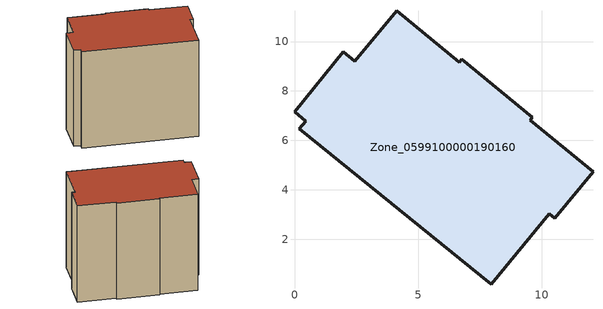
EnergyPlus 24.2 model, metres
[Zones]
Zone_0599100000190160
 floor ground (C_G): 0,7.16 1.98,9.58 2.44,9.2 4.13,11.24 6.67,9.16 6.77,9.28 9.63,6.94 9.54,6.81 12.08,4.72 10.54,2.84 10.3,3.03 7.97,0.18 0.2,6.46 0.46,6.78 z0
 wall outside (C_F): 12.08,4.72 9.54,6.81 9.63,6.94 6.77,9.28 6.67,9.16 4.13,11.24 2.44,9.2 1.98,9.58 0,7.16 0.46,6.78 0.2,6.46 7.97,0.18 10.3,3.03 10.54,2.84 12.08,4.72 z0:9.12
 roof outside (C_R): 0,7.16 0.46,6.78 0.2,6.46 7.97,0.18 10.3,3.03 10.54,2.84 12.08,4.72 9.54,6.81 9.63,6.94 6.77,9.28 6.67,9.16 4.13,11.24 2.44,9.2 1.98,9.58 z9.12
[BUILDING]
Pand.0599100000190160: North Axis=0; Terrain=City; Loads Convergence Tolerance Value=0.04; Temperature Convergence Tolerance Value=0.4; Solar Distribution=FullExterior; Maximum Number of Warmup Days=25; Minimum Number of Warmup Days=1
[Site:Location]
Rotterdam.The.Hague.AP_ZH_NLD Design_Conditions: Latitude=51.96; Longitude=4.45; Time Zone=1; Elevation=-4.5
[SITE:GROUNDTEMPERATURE:BUILDINGSURFACE]
18, 18, 18, 18, 18, 18, 18, 18, 18, 18, 18, 18
[MATERIAL] Thermal Absorptance=0.9; Solar Absorptance=0.7; Visible Absorptance=0.7
Name | Roughness | Thickness | Conductivity | Density | Specific Heat
G.TC.1946-1964 | MediumSmooth | 0.15 | 1 | 540 | 1210
F.TC.1946-1964 | Rough | 0.3 | 0.857143 | 1920 | 840
R.TC.1946-1964 | MediumRough | 0.2 | 0.235294 | 1500 | 1000
[CONSTRUCTION]
C_G: G.TC.1946-1964
C_F: F.TC.1946-1964
C_R: R.TC.1946-1964
[ZONE]
Zone_0599100000190160: Type=1; Multiplier=1; Ceiling Height=Autocalculate; Volume=Autocalculate; Floor Area=autocalculate; Part of Total Floor Area=Yes
[ZONEINFILTRATION:DESIGNFLOWRATE]
Infil_Zone_0599100000190160: Zone or ZoneList or Space or SpaceList=Zone_0599100000190160; Schedule=AlwaysOn; Design Flow Rate Calculation Method=Flow/Area; Flow Rate per Floor Area=0.003; Constant Term Coefficient=1; Temperature Term Coefficient=0; Velocity Term Coefficient=0; Velocity Squared Term Coefficient=0
[HVACTEMPLATE:ZONE:IDEALLOADSAIRSYSTEM]
Zone_0599100000190160: Maximum Heating Supply Air Temperature=50; Minimum Cooling Supply Air Temperature=13; Maximum Heating Supply Air Humidity Ratio=0.0156; Minimum Cooling Supply Air Humidity Ratio=0.0077; Heating Limit=NoLimit; Cooling Limit=NoLimit; Dehumidification Control Type=ConstantSensibleHeatRatio; Cooling Sensible Heat Ratio=0.7; Dehumidification Setpoint=60; Humidification Control Type=None; Humidification Setpoint=30; Outdoor Air Method=None; Outdoor Air Flow Rate per Person=0.00944; Outdoor Air Flow Rate per Zone Floor Area=0; Outdoor Air Flow Rate per Zone=0; Demand Controlled Ventilation Type=None; Outdoor Air Economizer Type=NoEconomizer; Heat Recovery Type=None; Sensible Heat Recovery Effectiveness=0.7; Latent Heat Recovery Effectiveness=0.65
[ZONECONTROL:THERMOSTAT]
ThermostatControl_Zone_0599100000190160: Zone or ZoneList=Zone_0599100000190160; Control Type Schedule=DualSetpointControlType; Control 1=Thermostat_Zone_0599100000190160; Temperature Difference Between Cutout And Setpoint=0
[THERMOSTATSETPOINT:DUALSETPOINT]
Thermostat_Zone_0599100000190160: Heating Setpoint Temperature Schedule=HeatingSetpoint_Zone_0599100000190160; Cooling Setpoint Temperature Schedule=CoolingSetpoint_Zone_0599100000190160
[SCHEDULE:COMPACT]
HeatingSetpoint_Zone_0599100000190160: Through: 12/31, For: AllDays, Until: 24:00, 21
CoolingSetpoint_Zone_0599100000190160: Through: 12/31, For: AllDays, Until: 24:00, 24
DualSetpointControlType: Through: 12/31, For: AllDays, Until: 24:00, 4
AlwaysOn: Through: 12/31, For: AllDays, Until: 24:00, 1
